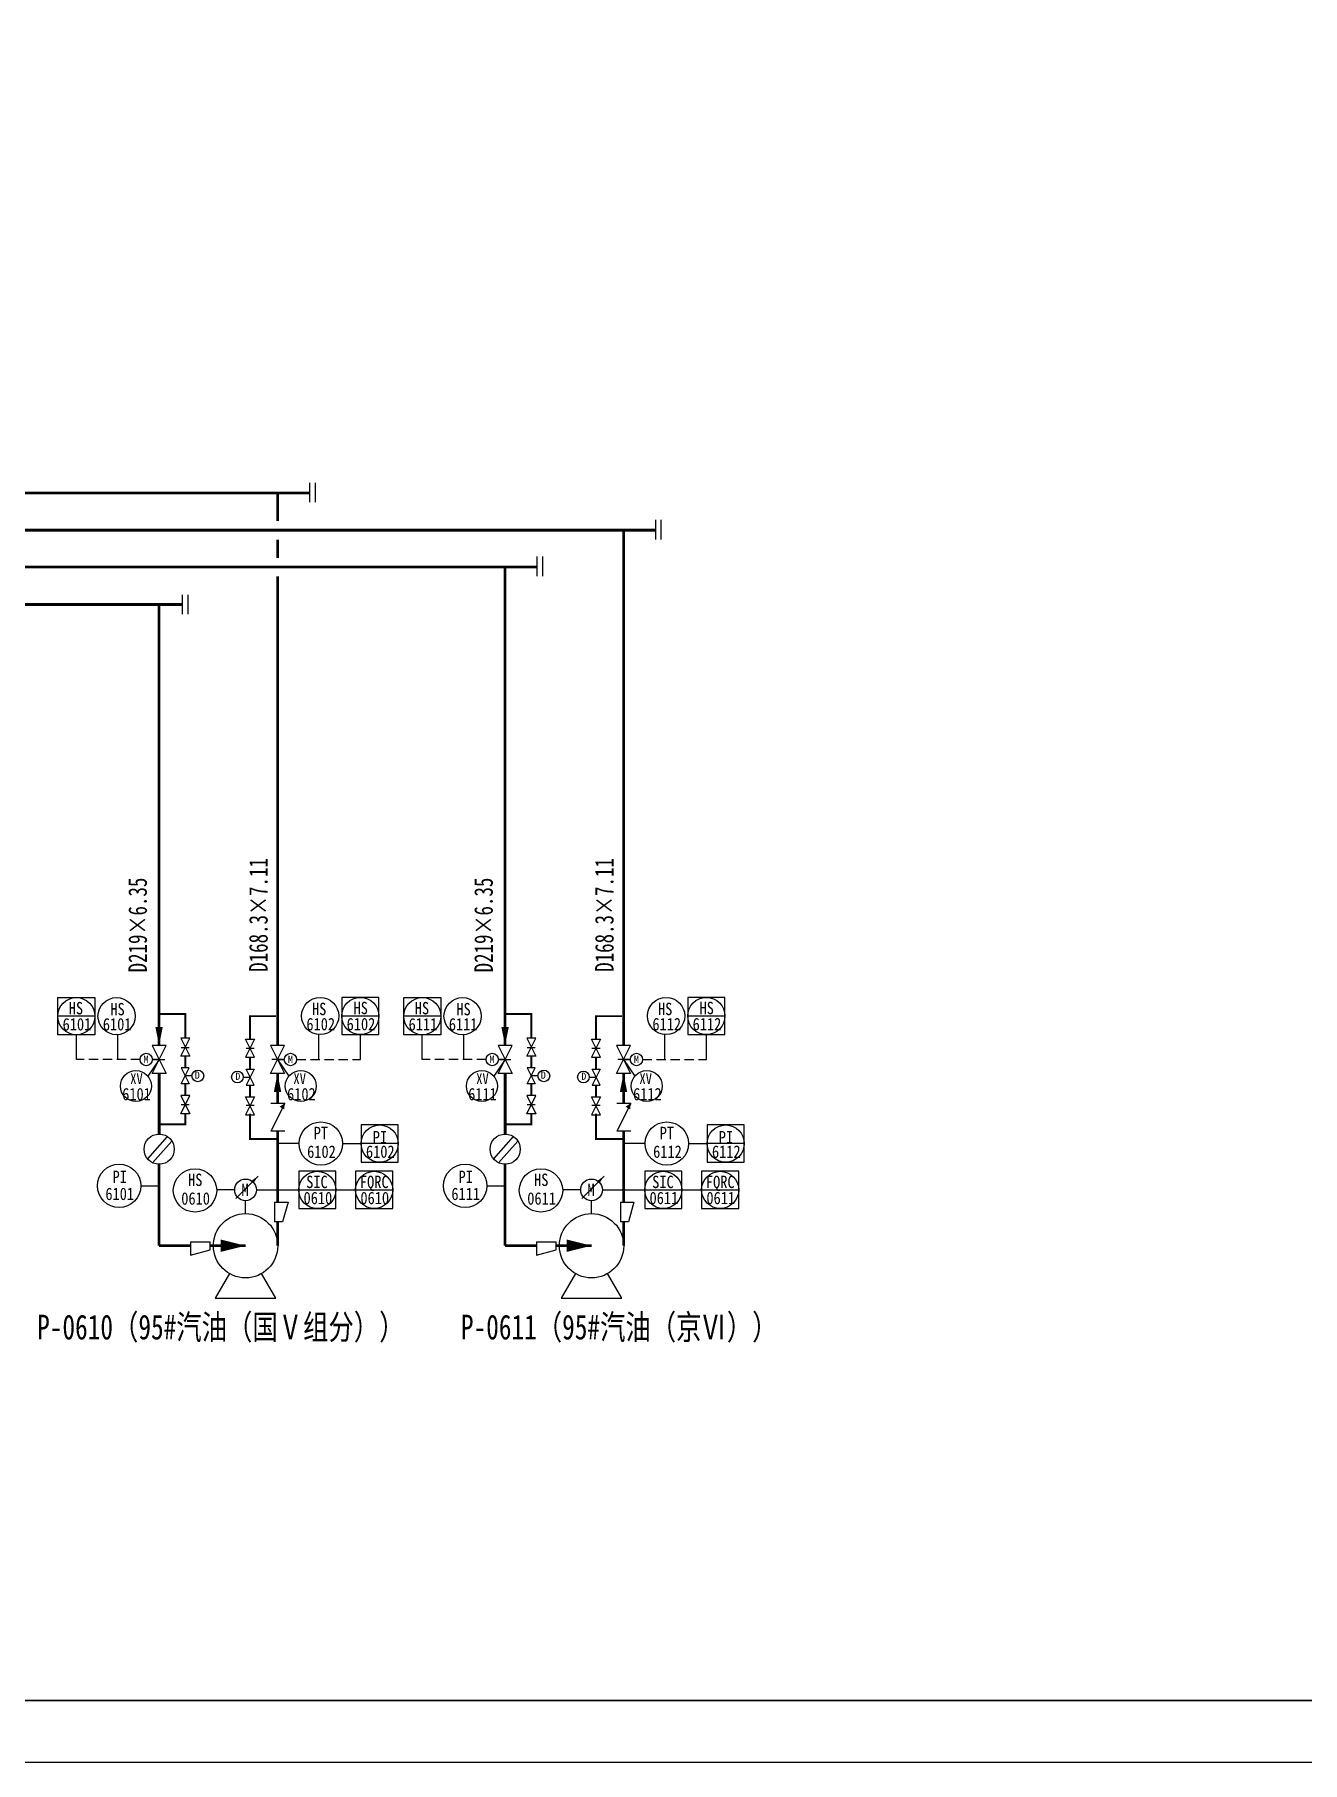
# Model space of a CAD drawing. Header units: millimetres. Extents: x 36820 to 41163, y -3485 to -2358.
# Drawn here: x 40369.7 to 40574.3, y -3068.8 to -2789.9 of the extents above; entities that cross this region are included whole.
import ezdxf
from ezdxf.enums import TextEntityAlignment as Align

# ---------------------------------------------------------------- set-up
doc = ezdxf.new("R2010")
doc.units = ezdxf.units.MM
doc.header["$LTSCALE"] = 6
doc.linetypes.add('DASHED2', pattern=[9.525, 6.35, -3.175])
doc.linetypes.add('HIDDEN', pattern=[0.375, 0.25, -0.125])
for name, color, linetype in [('bc', 7, 'Continuous'), ('BZC', 7, 'Continuous'), ('DEVICE', 4, 'Continuous'), ('T-ZNACKY', 1, 'Continuous')]:
    doc.layers.add(name, color=color, linetype=linetype)
doc.styles.add('HZ', font='', dxfattribs={"width": 0.8})
doc.styles.add('HZTXT', font='', dxfattribs={"width": 0.8})
doc.styles.add('ST', font='')
doc.styles.get("Standard").update_dxf_attribs({"font": ''})
doc.styles.get('HZ').set_extended_font_data('NSimSun')
doc.styles.get('HZTXT').set_extended_font_data('NSimSun')
doc.styles.get('ST').set_extended_font_data('SimSun')
doc.styles.get('Standard').set_extended_font_data('NSimSun')

# ---------------------------------------------------------------- blocks, each defined once
blk = doc.blocks.new('AN012')
blk.add_solid([(0.002, 0.063), (0.002, -0.062), (0.127, 0.001)])

msp = doc.modelspace()

# ---------------------------------------------------------------- linework, layer by layer
for p, q in [((40379.434, -2948.34), (40373.434, -2948.34)), ((40419.271, -2948.312), (40425.271, -2948.312)), ((40435.272, -2948.34), (40429.272, -2948.34)), ((40475.11, -2948.312), (40481.11, -2948.312)), ((40376.434, -2955.343), (40376.434, -2951.34)), ((40383.128, -2955.34), (40383.128, -2951.333)), ((40415.577, -2955.312), (40415.577, -2951.305)), ((40422.271, -2955.315), (40422.271, -2951.312)), ((40432.272, -2955.343), (40432.272, -2951.34)), ((40438.966, -2955.34), (40438.966, -2951.333)), ((40471.416, -2955.312), (40471.416, -2951.305)), ((40478.11, -2955.315), (40478.11, -2951.312)), ((40389.805, -2955.338), (40387.981, -2958.033)), ((40389.805, -2955.338), (40388.72, -2955.338)), ((40408.899, -2955.338), (40410.724, -2958.033)), ((40408.899, -2955.338), (40409.985, -2955.338)), ((40445.644, -2955.338), (40443.819, -2958.033)), ((40445.644, -2955.338), (40444.558, -2955.338)), ((40464.738, -2955.338), (40466.563, -2958.033)), ((40464.738, -2955.338), (40465.823, -2955.338)), ((40410.056, -2962.417), (40407.803, -2966.924)), ((40410.056, -2962.417), (40407.803, -2962.417)), ((40465.895, -2962.417), (40463.641, -2966.924)), ((40465.895, -2962.417), (40463.641, -2962.417)), ((40391.103, -2967.748), (40387.902, -2971.346)), ((40410.056, -2966.924), (40407.803, -2966.924)), ((40446.942, -2967.748), (40443.741, -2971.346)), ((40465.895, -2966.924), (40463.641, -2966.924)), ((40391.855, -2968.496), (40388.732, -2972.006)), ((40412.398, -2968.908), (40408.929, -2968.908)), ((40447.694, -2968.496), (40444.571, -2972.006)), ((40468.236, -2968.908), (40464.768, -2968.908)), ((40386.837, -2975.738), (40389.769, -2975.738)), ((40412.319, -2976.385), (40418.319, -2976.385)), ((40421.497, -2976.385), (40427.497, -2976.385)), ((40442.676, -2975.738), (40445.607, -2975.738)), ((40468.158, -2976.385), (40474.158, -2976.385)), ((40477.336, -2976.385), (40483.336, -2976.385)), ((40408.433, -2978.361), (40408.433, -2981.561)), ((40464.272, -2978.361), (40464.272, -2981.561)), ((40409.713, -2981.561), (40408.433, -2981.561)), ((40465.552, -2981.561), (40464.272, -2981.561)), ((40394.833, -2984.762), (40398.033, -2984.762)), ((40398.033, -2986.042), (40398.033, -2984.762)), ((40450.672, -2984.762), (40453.872, -2984.762)), ((40453.872, -2986.042), (40453.872, -2984.762)), ((40401.145, -2989.896), (40398.863, -2993.849)), ((40408.616, -2993.849), (40406.334, -2989.896)), ((40456.983, -2989.896), (40454.702, -2993.849)), ((40464.455, -2993.849), (40462.173, -2989.896)), ((40398.863, -2993.849), (40408.616, -2993.849)), ((40454.702, -2993.849), (40464.455, -2993.849))]:
    msp.add_line(p, q)
at = {"color": 1}
for p, q in [((40394.743, -2951.877), (40393.28, -2951.877)), ((40393.28, -2954.804), (40394.743, -2951.877)), ((40393.28, -2951.877), (40394.743, -2954.804)), ((40393.348, -2953.373), (40394.66, -2953.373)), ((40403.732, -2952.056), (40405.195, -2952.056)), ((40405.195, -2954.983), (40403.732, -2952.056)), ((40405.195, -2952.056), (40403.732, -2954.983)), ((40405.127, -2953.552), (40403.815, -2953.552)), ((40450.581, -2951.877), (40449.118, -2951.877)), ((40449.118, -2954.804), (40450.581, -2951.877)), ((40449.118, -2951.877), (40450.581, -2954.804)), ((40449.186, -2953.373), (40450.498, -2953.373)), ((40459.57, -2952.056), (40461.034, -2952.056)), ((40461.034, -2954.983), (40459.57, -2952.056)), ((40461.034, -2952.056), (40459.57, -2954.983)), ((40460.965, -2953.552), (40459.654, -2953.552)), ((40394.743, -2954.804), (40393.28, -2954.804)), ((40394.658, -2956.693), (40393.364, -2956.693)), ((40393.364, -2956.693), (40394.658, -2959.283)), ((40393.364, -2959.283), (40394.658, -2956.693)), ((40403.732, -2954.983), (40405.195, -2954.983)), ((40403.816, -2956.872), (40405.111, -2956.872)), ((40405.111, -2956.872), (40403.816, -2959.462)), ((40405.111, -2959.462), (40403.816, -2956.872)), ((40450.581, -2954.804), (40449.118, -2954.804)), ((40450.497, -2956.693), (40449.202, -2956.693)), ((40449.202, -2956.693), (40450.497, -2959.283)), ((40449.202, -2959.283), (40450.497, -2956.693)), ((40459.57, -2954.983), (40461.034, -2954.983)), ((40459.655, -2956.872), (40460.949, -2956.872)), ((40460.949, -2956.872), (40459.655, -2959.462)), ((40460.949, -2959.462), (40459.655, -2956.872)), ((40394.658, -2959.283), (40393.364, -2959.283)), ((40395.096, -2957.988), (40394.011, -2957.988)), ((40403.378, -2958.167), (40404.464, -2958.167)), ((40403.816, -2959.462), (40405.111, -2959.462)), ((40450.497, -2959.283), (40449.202, -2959.283)), ((40450.935, -2957.988), (40449.85, -2957.988)), ((40459.217, -2958.167), (40460.302, -2958.167)), ((40459.655, -2959.462), (40460.949, -2959.462)), ((40394.743, -2961.172), (40393.28, -2961.172)), ((40393.28, -2961.172), (40394.743, -2964.099)), ((40393.28, -2964.099), (40394.743, -2961.172)), ((40403.732, -2961.351), (40405.195, -2961.351)), ((40405.195, -2961.351), (40403.732, -2964.277)), ((40405.195, -2964.277), (40403.732, -2961.351)), ((40450.581, -2961.172), (40449.118, -2961.172)), ((40449.118, -2961.172), (40450.581, -2964.099)), ((40449.118, -2964.099), (40450.581, -2961.172)), ((40459.57, -2961.351), (40461.034, -2961.351)), ((40461.034, -2961.351), (40459.57, -2964.277)), ((40461.034, -2964.277), (40459.57, -2961.351)), ((40394.743, -2964.099), (40393.28, -2964.099)), ((40393.348, -2962.603), (40394.66, -2962.603)), ((40403.732, -2964.277), (40405.195, -2964.277)), ((40405.127, -2962.782), (40403.815, -2962.782)), ((40450.581, -2964.099), (40449.118, -2964.099)), ((40449.186, -2962.603), (40450.498, -2962.603)), ((40459.57, -2964.277), (40461.034, -2964.277)), ((40460.965, -2962.782), (40459.654, -2962.782))]:
    msp.add_line(p, q, dxfattribs=at)
at = {"linetype": 'HIDDEN'}
for p, q in [((40386.72, -2955.338), (40376.434, -2955.343)), ((40411.985, -2955.311), (40422.271, -2955.315)), ((40442.558, -2955.338), (40432.272, -2955.343)), ((40467.824, -2955.311), (40478.11, -2955.315))]:
    msp.add_line(p, q, dxfattribs=at)
at = {"color": 7, "lineweight": -3}
for p, q in [((40401.988, -2976.385), (40399.084, -2976.385)), ((40457.827, -2976.385), (40454.922, -2976.385)), ((40403.74, -2980.213), (40403.74, -2978.137)), ((40459.578, -2980.213), (40459.578, -2978.137))]:
    msp.add_line(p, q, dxfattribs=at)
for points in [[(40379.434, -2945.34), (40379.434, -2951.34), (40373.434, -2951.34), (40373.434, -2945.34)], [(40419.271, -2945.312), (40419.271, -2951.312), (40425.271, -2951.312), (40425.271, -2945.312)], [(40435.272, -2945.34), (40435.272, -2951.34), (40429.272, -2951.34), (40429.272, -2945.34)], [(40475.11, -2945.312), (40475.11, -2951.312), (40481.11, -2951.312), (40481.11, -2945.312)], [(40428.389, -2971.908), (40428.389, -2965.908), (40422.389, -2965.908), (40422.389, -2971.908)], [(40484.228, -2971.908), (40484.228, -2965.908), (40478.228, -2965.908), (40478.228, -2971.908)], [(40412.319, -2973.385), (40412.319, -2979.385), (40418.319, -2979.385), (40418.319, -2973.385)], [(40421.497, -2973.385), (40421.497, -2979.385), (40427.497, -2979.385), (40427.497, -2973.385)], [(40468.158, -2973.385), (40468.158, -2979.385), (40474.158, -2979.385), (40474.158, -2973.385)], [(40477.336, -2973.385), (40477.336, -2979.385), (40483.336, -2979.385), (40483.336, -2973.385)]]:
    msp.add_lwpolyline(points, close=True)
at = {"color": 1, "const_width": 0.3}
for points in [[(40394.011, -2951.877), (40394.011, -2947.985), (40389.793, -2947.985)], [(40404.464, -2952.056), (40404.464, -2948.346), (40408.682, -2948.346)], [(40449.85, -2951.877), (40449.85, -2947.985), (40445.631, -2947.985)], [(40460.302, -2952.056), (40460.302, -2948.346), (40464.521, -2948.346)], [(40394.011, -2956.693), (40394.011, -2954.804)], [(40404.464, -2956.872), (40404.464, -2954.983)], [(40449.85, -2956.693), (40449.85, -2954.804)], [(40460.302, -2956.872), (40460.302, -2954.983)], [(40394.024, -2959.283), (40394.024, -2961.172)], [(40404.45, -2959.462), (40404.45, -2961.351)], [(40449.863, -2959.283), (40449.863, -2961.172)], [(40460.289, -2959.462), (40460.289, -2961.351)], [(40394.011, -2964.099), (40394.011, -2965.812), (40389.8, -2965.812)], [(40404.464, -2964.099), (40404.464, -2968.163), (40408.878, -2968.163)], [(40449.85, -2964.099), (40449.85, -2965.812), (40445.638, -2965.812)], [(40460.302, -2964.099), (40460.302, -2968.163), (40464.717, -2968.163)]]:
    msp.add_lwpolyline(points, dxfattribs=at)
for points in [[(40389.783, -2953.085, 0, 1.2, 0), (40389.783, -2950.085, 1.2, 1.2, 0)], [(40445.622, -2953.085, 0, 1.2, 0), (40445.622, -2950.085, 1.2, 1.2, 0)]]:
    msp.add_lwpolyline(points, format="xyseb")
at = {"color": 192}
for points in [[(40408.905, -2957.592, 0, 1.2, 0), (40408.905, -2960.592, 1.2, 1.2, 0)], [(40464.744, -2957.592, 0, 1.2, 0), (40464.744, -2960.592, 1.2, 1.2, 0)], [(40403.74, -2985.402, 0, 2, 0), (40399.74, -2985.402, 1, 1, 0)], [(40459.578, -2985.402, 0, 2, 0), (40455.578, -2985.402, 1, 1, 0)]]:
    msp.add_lwpolyline(points, format="xyseb", dxfattribs=at)
for centre, radius in [((40376.434, -2948.34), 3), ((40382.926, -2948.34), 3), ((40415.778, -2948.312), 3), ((40422.271, -2948.312), 3), ((40432.272, -2948.34), 3), ((40438.765, -2948.34), 3), ((40471.617, -2948.312), 3), ((40478.11, -2948.312), 3), ((40387.72, -2955.338), 1), ((40410.985, -2955.338), 1), ((40443.558, -2955.338), 1), ((40466.823, -2955.338), 1), ((40386.048, -2959.619), 2.5), ((40412.657, -2959.619), 2.5), ((40441.887, -2959.619), 2.5), ((40468.495, -2959.619), 2.5), ((40389.8, -2969.811), 2.441), ((40425.389, -2968.908), 3), ((40445.638, -2969.811), 2.441), ((40481.228, -2968.908), 3), ((40383.337, -2975.72), 3.5), ((40415.319, -2976.385), 3), ((40424.497, -2976.385), 3), ((40439.176, -2975.72), 3.5), ((40471.158, -2976.385), 3), ((40480.336, -2976.385), 3), ((40403.74, -2985.402), 5.189), ((40459.578, -2985.402), 5.189)]:
    msp.add_circle(centre, radius)
at = {"color": 1}
for centre in [(40396.041, -2957.988), (40402.434, -2958.167), (40451.879, -2957.988), (40458.272, -2958.167)]:
    msp.add_circle(centre, 0.944, dxfattribs=at)
at = {"lineweight": -3}
for centre in [(40415.898, -2968.908), (40471.736, -2968.908), (40395.584, -2976.467), (40451.423, -2976.467)]:
    msp.add_circle(centre, 3.5, dxfattribs=at)
at = {"color": 7, "lineweight": -3}
for centre in [(40403.74, -2976.385), (40459.578, -2976.385)]:
    msp.add_circle(centre, 1.752, dxfattribs=at)
at = {"layer": 'bc', "color": 2, "linetype": 'Continuous', "ltscale": 0.13}
for p, q in [((40405.798, -2974.144), (40402.172, -2977.77)), ((40461.636, -2974.144), (40458.01, -2977.77))]:
    msp.add_line(p, q, dxfattribs=at)
msp.add_lwpolyline([(39433.086, -2474.821), (40904.836, -2474.821), (40904.836, -3068.821), (39433.086, -3068.821)], close=True, dxfattribs=at)
msp.add_lwpolyline([(39433.086, -2474.821), (40904.836, -2474.821), (40904.836, -3068.821), (39433.086, -3068.821)], close=True, dxfattribs=at)
msp.add_lwpolyline([(39433.086, -2474.821), (40904.836, -2474.821), (40904.836, -3068.821), (39433.086, -3068.821)], close=True, dxfattribs=at)
at = {"layer": 'bc', "color": 2, "linetype": 'Continuous', "ltscale": 0.13, "const_width": 0.3}
msp.add_lwpolyline([(39458.086, -2484.821), (40894.836, -2484.821), (40894.836, -3058.821), (39458.086, -3058.821)], close=True, dxfattribs=at)
msp.add_lwpolyline([(39458.086, -2484.821), (40894.836, -2484.821), (40894.836, -3058.821), (39458.086, -3058.821)], close=True, dxfattribs=at)
msp.add_lwpolyline([(39458.086, -2484.821), (40894.836, -2484.821), (40894.836, -3058.821), (39458.086, -3058.821)], close=True, dxfattribs=at)
at = {"layer": 'bc', "color": 2, "linetype": 'Continuous', "ltscale": 0.13}
for points in [[(40405.798, -2974.144, 0, 0.5, 0), (40404.85, -2975.092, 0.5, 0.5, 0)], [(40461.636, -2974.144, 0, 0.5, 0), (40460.689, -2975.092, 0.5, 0.5, 0)]]:
    msp.add_lwpolyline(points, format="xyseb", dxfattribs=at)
at = {"layer": 'BZC', "color": 150}
for p, q in [((40414.05, -2862.216), (40414.05, -2865.366)), ((40414.95, -2862.216), (40414.95, -2865.366)), ((40469.889, -2868.216), (40469.889, -2871.366)), ((40470.789, -2868.216), (40470.789, -2871.366)), ((40450.746, -2874.142), (40450.746, -2877.292)), ((40451.646, -2874.142), (40451.646, -2877.292)), ((40393.512, -2880.309), (40393.512, -2883.459)), ((40394.412, -2880.309), (40394.412, -2883.459))]:
    msp.add_line(p, q, dxfattribs=at)
at = {"layer": 'BZC', "color": 0}
for p, q in [((40390.926, -2953.085), (40388.673, -2953.085)), ((40388.673, -2953.085), (40390.926, -2957.592)), ((40388.673, -2957.592), (40390.926, -2953.085)), ((40410.032, -2953.085), (40407.778, -2953.085)), ((40407.778, -2953.085), (40410.032, -2957.592)), ((40407.778, -2957.592), (40410.032, -2953.085)), ((40446.765, -2953.085), (40444.511, -2953.085)), ((40444.511, -2953.085), (40446.765, -2957.592)), ((40444.511, -2957.592), (40446.765, -2953.085)), ((40465.87, -2953.085), (40463.617, -2953.085)), ((40463.617, -2953.085), (40465.87, -2957.592)), ((40463.617, -2957.592), (40465.87, -2953.085)), ((40388.873, -2955.338), (40390.726, -2955.338)), ((40409.832, -2955.338), (40407.978, -2955.338)), ((40444.711, -2955.338), (40446.565, -2955.338)), ((40465.67, -2955.338), (40463.817, -2955.338)), ((40390.926, -2957.592), (40388.673, -2957.592)), ((40410.032, -2957.592), (40407.778, -2957.592)), ((40446.765, -2957.592), (40444.511, -2957.592)), ((40465.87, -2957.592), (40463.617, -2957.592))]:
    msp.add_line(p, q, dxfattribs=at)
at = {"layer": 'BZC', "color": 7}
for p, q in [((40408.433, -2978.361), (40410.593, -2978.361)), ((40410.593, -2978.361), (40409.713, -2981.561)), ((40464.272, -2978.361), (40466.432, -2978.361)), ((40466.432, -2978.361), (40465.552, -2981.561)), ((40394.833, -2984.762), (40394.833, -2986.922)), ((40450.672, -2984.762), (40450.672, -2986.922)), ((40394.833, -2986.922), (40398.033, -2986.042)), ((40450.672, -2986.922), (40453.872, -2986.042))]:
    msp.add_line(p, q, dxfattribs=at)
at = {"layer": 'BZC', "color": 11, "const_width": 0.45}
for points in [[(39488.627, -2863.887), (40414.05, -2863.884)], [(40408.925, -2868.386), (40408.925, -2863.884)], [(40408.925, -2874.349), (40408.925, -2871.386)], [(40408.926, -2953.085), (40408.925, -2877.349)], [(39531.417, -2881.887), (40393.512, -2881.884)], [(40389.783, -2953.085), (40389.783, -2881.884)], [(40389.8, -2967.371), (40389.8, -2957.592)], [(40408.929, -2962.417), (40408.929, -2957.592)], [(40408.929, -2978.361), (40408.929, -2966.924)], [(40389.769, -2985.402), (40389.769, -2972.251)], [(40408.929, -2985.416), (40408.929, -2981.561)], [(40394.833, -2985.402), (40389.769, -2985.402)], [(40403.74, -2985.402), (40398.033, -2985.402)]]:
    msp.add_lwpolyline(points, dxfattribs=at)
at = {"layer": 'BZC', "color": 51, "const_width": 0.45}
for points in [[(39482.627, -2869.887), (40469.889, -2869.884)], [(40464.764, -2874.349), (40464.764, -2869.885)], [(39531.417, -2875.887), (40450.746, -2875.81)], [(40445.622, -2953.085), (40445.621, -2875.81)], [(40464.764, -2880.386), (40464.764, -2874.349)], [(40464.764, -2953.085), (40464.764, -2880.386)], [(40445.638, -2967.371), (40445.638, -2957.592)], [(40464.768, -2962.417), (40464.768, -2957.592)], [(40464.768, -2978.361), (40464.768, -2966.924)], [(40445.607, -2985.402), (40445.607, -2972.251)], [(40464.768, -2985.416), (40464.768, -2981.561)], [(40450.672, -2985.402), (40445.607, -2985.402)], [(40459.578, -2985.402), (40453.872, -2985.402)]]:
    msp.add_lwpolyline(points, dxfattribs=at)
at = {"layer": 'DEVICE', "color": 0, "linetype": 'DASHED2'}
for p, q in [((40419.398, -2968.908), (40422.389, -2968.908)), ((40475.236, -2968.908), (40478.228, -2968.908)), ((40405.491, -2976.385), (40412.319, -2976.385)), ((40418.319, -2976.385), (40421.497, -2976.385)), ((40461.329, -2976.385), (40468.158, -2976.385)), ((40474.158, -2976.385), (40477.336, -2976.385))]:
    msp.add_line(p, q, dxfattribs=at)
at = {"layer": 'DEVICE', "color": 0}
for p, q in [((40428.389, -2968.908), (40422.389, -2968.908)), ((40484.228, -2968.908), (40478.228, -2968.908))]:
    msp.add_line(p, q, dxfattribs=at)

# ---------------------------------------------------------------- block references
at = {"layer": 'T-ZNACKY', "linetype": 'Continuous', "xscale": 7.077923090448214, "yscale": 7.077923090448166, "zscale": 7.077923090448603, "rotation": 59.79375562951311}
for p in [(40409.609, -2963.196), (40465.448, -2963.196)]:
    msp.add_blockref('AN012', p, dxfattribs=at)

# ---------------------------------------------------------------- texts
at = {"lineweight": -3, "style": 'HZTXT', "width": 0.85}
for s, p in [('6101', (40374.219, -2950.643)), ('6101', (40380.711, -2950.643)), ('6102', (40413.563, -2950.615)), ('6102', (40420.056, -2950.615)), ('6111', (40430.057, -2950.643)), ('6111', (40436.55, -2950.643)), ('6112', (40469.402, -2950.615)), ('6112', (40475.894, -2950.615)), ('6101', (40383.833, -2961.922)), ('6102', (40410.441, -2961.922)), ('6111', (40439.671, -2961.922)), ('6112', (40466.28, -2961.922)), ('6102', (40413.682, -2971.211)), ('6102', (40423.174, -2971.211)), ('6112', (40469.521, -2971.211)), ('6112', (40479.012, -2971.211)), ('6101', (40381.122, -2978.022)), ('6111', (40436.961, -2978.022)), ('0610', (40393.369, -2978.769)), ('0610', (40413.104, -2978.688)), ('0610', (40422.282, -2978.688)), ('0611', (40449.208, -2978.769)), ('0611', (40468.942, -2978.688)), ('0611', (40478.12, -2978.688))]:
    msp.add_text(s, height=2, dxfattribs=at).set_placement(p)
at = {"lineweight": -3}
for rotation, p in [(0.21463, (40387.269, -2955.904)), (359.78537, (40410.576, -2955.901)), (0.21463, (40443.107, -2955.904)), (359.78537, (40466.415, -2955.901))]:
    msp.add_text('M', height=1.2, rotation=rotation, dxfattribs=at).set_placement(p)
at = {"color": 1, "style": 'ST'}
for p in [(40395.562, -2958.446), (40402.089, -2958.625), (40451.401, -2958.446), (40457.928, -2958.625)]:
    msp.add_text('D', height=1.176, dxfattribs=at).set_placement(p)
at = {"lineweight": -3, "style": 'HZTXT', "width": 0.85}
for s, p in [('PT', (40415.898, -2967.199)), ('PT', (40471.736, -2967.199)), ('HS', (40395.62, -2974.758)), ('M', (40403.665, -2976.367)), ('HS', (40451.459, -2974.758)), ('M', (40459.504, -2976.367))]:
    msp.add_text(s, height=2, dxfattribs=at).set_placement(p, align=Align.MIDDLE)
at = {"style": 'HZTXT', "width": 0.85}
for p in [(40383.436, -2974.282), (40439.274, -2974.282)]:
    msp.add_text('PI', height=2, dxfattribs=at).set_placement(p, align=Align.MIDDLE)
at = {"style": 'HZ', "width": 0.75}
for s, p in [('P-0610（95#汽油（国Ⅴ组分））', (40370.108, -3000.525)), ('P-0611（95#汽油（京Ⅵ））', (40438.498, -3000.525))]:
    msp.add_text(s, height=4, dxfattribs=at).set_placement(p)
at = {"layer": 'BZC', "color": 11, "style": 'HZTXT', "width": 0.75}
for s, p in [('D168.3×7.11', (40405.828, -2932.001)), ('D219×6.35', (40386.345, -2933.623))]:
    msp.add_text(s, height=3, rotation=90.03478, dxfattribs=at).set_placement(p, align=Align.MIDDLE)
at = {"layer": 'BZC', "color": 51, "style": 'HZTXT', "width": 0.75}
for s, p in [('D168.3×7.11', (40461.656, -2932.001)), ('D219×6.35', (40442.173, -2933.623))]:
    msp.add_text(s, height=3, rotation=90.03478, dxfattribs=at).set_placement(p, align=Align.MIDDLE)
at = {"layer": 'DEVICE', "color": 0, "width": 0.85}
for s, p in [('HS', (40375.219, -2948.047)), ('HS', (40381.925, -2948.205)), ('HS', (40414.466, -2948.177)), ('HS', (40421.172, -2948.02)), ('HS', (40431.057, -2948.047)), ('HS', (40437.763, -2948.205)), ('HS', (40470.305, -2948.177)), ('HS', (40477.011, -2948.02)), ('PI', (40424.276, -2968.882)), ('PI', (40480.115, -2968.882)), ('SIC', (40413.529, -2976.093)), ('FQRC', (40422.202, -2976.093)), ('SIC', (40469.368, -2976.093)), ('FQRC', (40478.041, -2976.093))]:
    msp.add_text(s, height=2, dxfattribs=at).set_placement(p)
for rotation, p in [(0.21463, (40385.128, -2959.302)), (359.78537, (40411.461, -2959.294)), (0.21463, (40440.967, -2959.302)), (359.78537, (40467.299, -2959.294))]:
    msp.add_text('XV', height=1.75, rotation=rotation, dxfattribs=at).set_placement(p)

doc.saveas('drawing.dxf')
